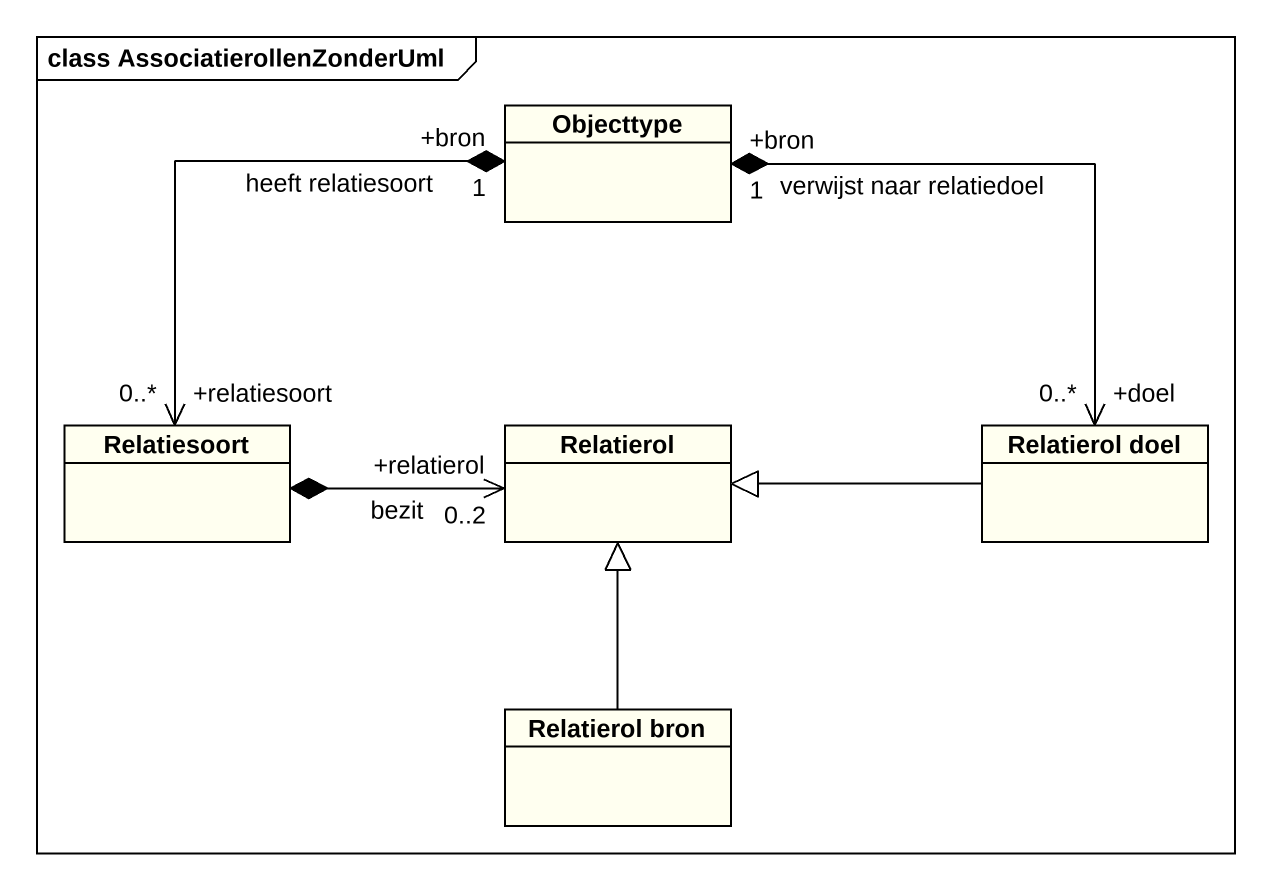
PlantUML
@startuml
mainframe class AssociatierollenZonderUml
hide circle
hide empty members
class Objecttype #FFFFF0
class Relatiesoort #FFFFF0
class Relatierol #FFFFF0
class "Relatierol doel" as Relatierol_doel #FFFFF0
class "Relatierol bron" as Relatierol_bron #FFFFF0
Objecttype "+bron\n1" *--> "+relatiesoort\n0..*" Relatiesoort : heeft relatiesoort
Objecttype "+bron\n1" *--> "+doel\n0..*" Relatierol_doel : verwijst naar relatiedoel
Relatiesoort *-right-> "+relatierol\n0..2" Relatierol : bezit
Relatierol_doel -left-|> Relatierol
Relatierol_bron -up-|> Relatierol
@enduml
